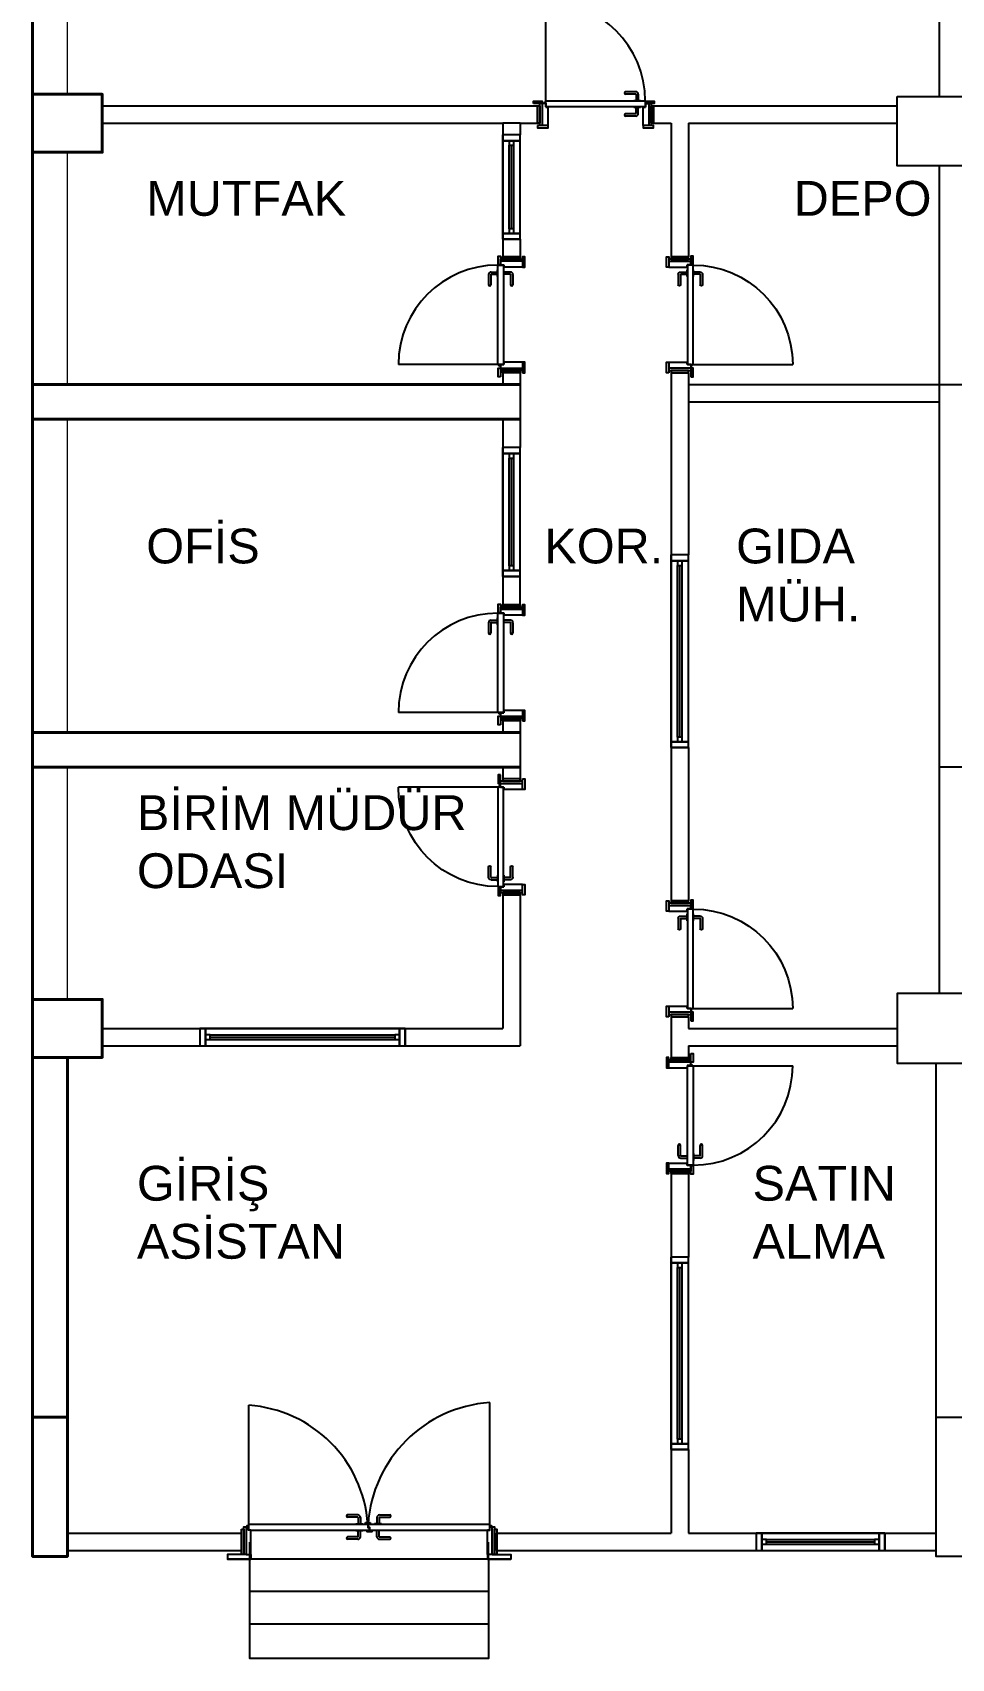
# Model space of a CAD drawing. Header units: millimetres. Extents: x 73043 to 76287, y 20714 to 23249.
# Drawn here: x 73043 to 73835, y 20862 to 22264 of the extents above; entities that cross this region are included whole.
import ezdxf

# ---------------------------------------------------------------- set-up
doc = ezdxf.new("R2010")
doc.units = ezdxf.units.MM
for name, color, linetype in [('A_DOOR_WINDOW', 252, 'Continuous'), ('A_ELEV_01', 252, 'Continuous'), ('A_ELEV_03', 252, 'Continuous'), ('A_ELEV_04', 252, 'Continuous'), ('A_INT_STAIR', 252, 'Continuous'), ('A_TXT_ROOM', 252, 'Continuous'), ('A_WALL_BLOK-15', 252, 'Continuous'), ('Alçıpan', 252, 'Continuous')]:
    doc.layers.add(name, color=color, linetype=linetype)
doc.layers.add('S-KOLON', color=252, linetype='Continuous', lineweight=40)
doc.layers.add('S-PERDE', color=252, linetype='Continuous', lineweight=0)
doc.styles.add('ARIEL50S', font='Arial.ttf', dxfattribs={"height": 15})

# ---------------------------------------------------------------- blocks, each defined once
blk = doc.blocks.new('p_hgr')
at = {"layer": 'A_DOOR_WINDOW', "color": 3}
for p, q in [((4983.3, 29066.6), (4983.5, 29066.6)), ((4983.5, 29066.6), (4983.5, 29068.4))]:
    blk.add_line(p, q, dxfattribs=at)
at = {"layer": 'A_DOOR_WINDOW'}
for p, q in [((4983.5, 29066.6), (4983.5, 29068.4)), ((4983.5, 29068.4), (4986.3, 29068.4)), ((4983.5, 29066.6), (4983.5, 28953.6)), ((4975.5, 28974.4), (4975.5, 28983.2)), ((4977.5, 28974.4), (4977.5, 28983.2)), ((4983.2, 28976.2), (4983.2, 28970.2)), ((4983.5, 28976.2), (4983.2, 28976.2)), ((4988.5, 28976.2), (4988.8, 28976.2)), ((4988.8, 28976.2), (4988.8, 28970.2)), ((4994.5, 28974.4), (4994.5, 28983.2)), ((4996.5, 28974.4), (4996.5, 28983.2)), ((4977.7, 28974.2), (4983.2, 28974.2)), ((4977.7, 28972.2), (4983.2, 28972.2)), ((4983.5, 28970.2), (4983.2, 28970.2)), ((4983.5, 28973.4), (4983.5, 28860.8)), ((4983.5, 28966.4), (4983.5, 28962.4)), ((4988.5, 28965.6), (4986, 28965.6)), ((4988.5, 28970.2), (4988.8, 28970.2)), ((4988.5, 28967.8), (4990, 28967.8)), ((4988.5, 28967.8), (4988.5, 28963.8)), ((4990, 28963.8), (4988.5, 28963.8)), ((4994.3, 28974.2), (4988.8, 28974.2)), ((4994.3, 28972.2), (4988.8, 28972.2)), ((4990, 28967.8), (4990, 28963.8)), ((4975.5, 28955.7), (4975.5, 28946.9)), ((4977.5, 28955.7), (4977.5, 28946.9)), ((4977.7, 28957.9), (4983.2, 28957.9)), ((4977.7, 28955.9), (4983.2, 28955.9)), ((4983.2, 28953.9), (4983.2, 28959.9)), ((4983.5, 28959.9), (4983.2, 28959.9)), ((4983.5, 28953.9), (4983.2, 28953.9)), ((4988.5, 28959.9), (4988.8, 28959.9)), ((4988.5, 28953.9), (4988.8, 28953.9)), ((4988.8, 28953.9), (4988.8, 28959.9)), ((4994.3, 28957.9), (4988.8, 28957.9)), ((4994.3, 28955.9), (4988.8, 28955.9)), ((4994.5, 28955.7), (4994.5, 28946.9)), ((4996.5, 28955.7), (4996.5, 28946.9)), ((4983.5, 28860.8), (4988.5, 28860.8))]:
    blk.add_line(p, q, dxfattribs=at)
for points in [[(4984.3, 29072.6), (4986.3, 29072.6), (4986.3, 29070.6), (4962.3, 29070.6), (4962.3, 29070.6), (4962.3, 29072.6), (4984.3, 29072.6)], [(4962.3, 29070.6), (4962.3, 29066.6), (4983.3, 29066.6), (4983.3, 29068.6), (4986.3, 29068.6), (4986.3, 29070.6)], [(4983.5, 29068.4), (4987.5, 29068.4), (4988.5, 29068.4), (4988.5, 28954.8)], [(4983.5, 28964.4), (4983.5, 28962.4), (4982, 28962.4), (4982, 28966.4), (4983.5, 28966.4)], [(4988.5, 28965.8), (4985.8, 28965.8), (4985.8, 28964.6), (4983.5, 28964.6)], [(4988.5, 28965.6), (4986, 28965.6), (4986, 28964.4), (4983.5, 28964.4)], [(4988.5, 28974.6), (4988.5, 28860.8)], [(4962.3, 28858.6), (4962.3, 28862.6), (4983.3, 28862.6), (4983.3, 28860.6), (4986.3, 28860.6), (4986.3, 28858.6)], [(4984.3, 28858.6), (4986.3, 28858.6), (4986.3, 28856.6), (4962.3, 28856.6), (4962.3, 28856.6), (4962.3, 28858.6), (4984.3, 28858.6)]]:
    blk.add_lwpolyline(points, dxfattribs=at)
for centre in [(4986.9, 29069.2), (4986.9, 28859.9)]:
    blk.add_circle(centre, 0.6, dxfattribs=at)
for centre, radius, start, end in [((4976.5, 28983.2), 1, 0, 180), ((4995.5, 28983.2), 1, 0, 180), ((4977.7, 28974.4), 2.2, 180, 270), ((4977.7, 28974.4), 0.2, 180, 270), ((4994.3, 28974.4), 2.2, 270, 0), ((4994.3, 28974.4), 0.2, 270, 0), ((4977.7, 28955.7), 2.2, 90, 180), ((4977.7, 28955.7), 0.2, 90, 180), ((4994.3, 28955.7), 2.2, 0, 90), ((4994.3, 28955.7), 0.2, 0, 90), ((4976.5, 28946.9), 1, 180, 0), ((4995.5, 28946.9), 1, 180, 0)]:
    blk.add_arc(centre, radius, start, end, dxfattribs=at)
at = {"layer": 'A_ELEV_03'}
for p, q in [((4958.3, 29066.6), (4958.3, 29086.6)), ((4988.5, 29068.4), (5091.1, 29068.4)), ((4958.3, 28862.6), (4958.3, 28842.6)), ((4988.5, 28860.8), (5093.3, 28860.8))]:
    blk.add_line(p, q, dxfattribs=at)
for points in [[(4962.3, 29070.6), (4962.3, 29070.6), (4962.3, 29086.6), (4958.3, 29086.6), (4958.3, 29066.6)], [(4962.3, 29070.6), (4962.3, 29066.6), (4958.3, 29066.6)], [(4962.3, 28858.6), (4962.3, 28858.6), (4962.3, 28842.6), (4958.3, 28842.6), (4958.3, 28862.6)], [(4962.3, 28858.6), (4962.3, 28862.6), (4958.3, 28862.6)]]:
    blk.add_lwpolyline(points, dxfattribs=at)
for centre, radius, start, end in [((4980.7, 29076.1), 110.6, 274.0043, 355.9957), ((4980.8, 28853.1), 112.8, 3.9191, 86.0809)]:
    blk.add_arc(centre, radius, start, end, dxfattribs=at)
at = {"layer": 'A_ELEV_04', "color": 3}
for p, q in [((4983.3, 28862.6), (4983.5, 28862.6)), ((4983.3, 28860.6), (4983.3, 28862.6)), ((4983.3, 28862.6), (4983.3, 28860.6)), ((4983.4, 28862.6), (4983.4, 28860.6)), ((4983.5, 28862.6), (4983.5, 28860.6))]:
    blk.add_line(p, q, dxfattribs=at)
at = {"layer": 'A_ELEV_04'}
for points in [[(4984.3, 29074.6), (4984.3, 29072.6), (4962.3, 29072.6), (4962.3, 29074.6)], [(4984.3, 28856.6), (4984.3, 28854.6), (4962.3, 28854.6), (4962.3, 28856.6)]]:
    blk.add_lwpolyline(points, close=True, dxfattribs=at)
blk = doc.blocks.new('p_klt')
at = {"layer": 'A_DOOR_WINDOW'}
for p, q in [((1127, 31208.8), (1127, 31294.4)), ((1126.8, 31206.6), (1123.8, 31206.6)), ((1123.8, 31206.6), (1123.8, 31187.6)), ((1126.8, 31206.6), (1126.8, 31203.6)), ((1127, 31203.8), (1127, 31208.8)), ((1127, 31208.8), (1212.6, 31208.8)), ((1204.4, 31216.8), (1195.6, 31216.8)), ((1204.4, 31214.8), (1195.6, 31214.8)), ((1202.6, 31209.1), (1208.6, 31209.1)), ((1204.6, 31214.6), (1204.6, 31209.1)), ((1206.6, 31214.6), (1206.6, 31209.1)), ((1208.6, 31208.8), (1208.6, 31209.1)), ((1212.6, 31208.8), (1212.6, 31203.8)), ((1212.8, 31206.6), (1215.8, 31206.6)), ((1212.8, 31206.6), (1212.8, 31203.6)), ((1123.8, 31203.1), (1123.8, 31187.6)), ((1126.8, 31203.6), (1128.8, 31203.6)), ((1212.6, 31203.8), (1127, 31203.8)), ((1128.8, 31187.6), (1128.8, 31203.8)), ((1204.4, 31197.8), (1195.6, 31197.8)), ((1204.4, 31195.8), (1195.6, 31195.8)), ((1202.6, 31203.8), (1202.6, 31203.5)), ((1202.6, 31203.5), (1208.6, 31203.5)), ((1204.6, 31198), (1204.6, 31203.5)), ((1206.6, 31198), (1206.6, 31203.5)), ((1210.8, 31187.6), (1210.8, 31203.8)), ((1212.8, 31203.6), (1210.8, 31203.6))]:
    blk.add_line(p, q, dxfattribs=at)
at = {"layer": 'A_DOOR_WINDOW', "color": 3}
for p, q in [((1126.8, 31203.8), (1126.8, 31203.6)), ((1128.8, 31203.8), (1126.8, 31203.8)), ((1128.8, 31203.7), (1126.8, 31203.7)), ((1128.8, 31203.7), (1126.8, 31203.7)), ((1126.8, 31203.6), (1128.8, 31203.6)), ((1212.8, 31203.8), (1210.8, 31203.8)), ((1212.8, 31203.7), (1210.8, 31203.7)), ((1212.8, 31203.7), (1210.8, 31203.7)), ((1210.8, 31203.6), (1212.8, 31203.6))]:
    blk.add_line(p, q, dxfattribs=at)
at = {"layer": 'A_DOOR_WINDOW'}
for points in [[(1116.3, 31206.6), (1116.3, 31208.6), (1123.8, 31208.6), (1123.8, 31206.6)], [(1212.8, 31206.6), (1212.8, 31208.6), (1220.3, 31208.6), (1220.3, 31206.6)], [(1119.8, 31187.6), (1119.8, 31185.6), (1128.8, 31185.6), (1128.8, 31187.6)], [(1210.8, 31187.6), (1210.8, 31185.6), (1219.8, 31185.6), (1219.8, 31187.6)]]:
    blk.add_lwpolyline(points, close=True, dxfattribs=at)
blk.add_lwpolyline([(1123.8, 31187.6), (1121.8, 31187.6), (1121.8, 31206.6)], dxfattribs=at)
blk.add_circle((1126.2, 31207.2), 0.6, dxfattribs=at)
for centre, radius, start, end in [((1127, 31208.8), 85.6, 0, 90), ((1195.6, 31215.8), 1, 90, 270), ((1204.4, 31214.6), 2.2, 0, 90), ((1204.4, 31214.6), 0.2, 0, 90), ((1195.6, 31196.8), 1, 90, 270), ((1204.4, 31198), 2.2, 270, 0), ((1204.4, 31198), 0.2, 270, 0)]:
    blk.add_arc(centre, radius, start, end, dxfattribs=at)
at = {"layer": 'A_ELEV_03'}
for p, q in [((1123.8, 31206.6), (1121.8, 31206.6)), ((1215.8, 31187.6), (1215.8, 31206.6)), ((1128.8, 31187.6), (1123.8, 31187.6))]:
    blk.add_line(p, q, dxfattribs=at)
blk.add_lwpolyline([(1215.8, 31206.6), (1217.8, 31206.6), (1217.8, 31187.6)], dxfattribs=at)
at = {"layer": 'A_ELEV_04'}
for points in [[(1121.8, 31189.6), (1119.8, 31189.6), (1119.8, 31204.6), (1121.8, 31204.6)], [(1217.8, 31204.6), (1219.8, 31204.6), (1219.8, 31189.6), (1217.8, 31189.6)]]:
    blk.add_lwpolyline(points, close=True, dxfattribs=at)
blk = doc.blocks.new('A$Ca6472db2')
at = {"layer": 'A_DOOR_WINDOW'}
for p, q in [((3, 5.5), (3, 164.5)), ((7, 5.5), (7, 164.5))]:
    blk.add_line(p, q, dxfattribs=at)
for points in [[(12.5, 173.5), (-2.5, 173.5), (-2.5, 168.5), (12.5, 168.5)], [(12.5, 1.5), (-2.5, 1.5), (-2.5, -3.5), (12.5, -3.5)]]:
    blk.add_lwpolyline(points, close=True, dxfattribs=at)
for points in [[(3, 164.5), (7, 164.5), (7, 168.5), (3, 168.5), (3, 164.5)], [(5, 5.5), (5, 164.5)], [(3, 1.5), (7, 1.5), (7, 5.5), (3, 5.5), (3, 1.5)]]:
    blk.add_lwpolyline(points, dxfattribs=at)
at = {"layer": 'A_ELEV_01'}
for points in [[(-2.5, -3.5), (-2.5, 173.5)], [(12.5, -3.5), (12.5, 173.5)]]:
    blk.add_lwpolyline(points, dxfattribs=at)
at = {"layer": 'A_ELEV_04'}
blk.add_lwpolyline([(-2.5, 1.5), (12.5, 1.5), (12.5, 168.5), (-2.5, 168.5)], close=True, dxfattribs=at)
blk = doc.blocks.new('A$C44fdb021')
at = {"layer": 'A_DOOR_WINDOW'}
for p, q in [((3, 9), (3, 157)), ((7, 9), (7, 157))]:
    blk.add_line(p, q, dxfattribs=at)
for points in [[(12.5, 166), (-2.5, 166), (-2.5, 161), (12.5, 161)], [(12.5, 5), (-2.5, 5), (-2.5, 0), (12.5, 0)]]:
    blk.add_lwpolyline(points, close=True, dxfattribs=at)
for points in [[(3, 157), (7, 157), (7, 161), (3, 161), (3, 157)], [(5, 9), (5, 157)], [(3, 5), (7, 5), (7, 9), (3, 9), (3, 5)]]:
    blk.add_lwpolyline(points, dxfattribs=at)
at = {"layer": 'A_ELEV_01'}
for points in [[(-2.5, 0), (-2.5, 166)], [(12.5, 0), (12.5, 166)]]:
    blk.add_lwpolyline(points, dxfattribs=at)
at = {"layer": 'A_ELEV_04'}
blk.add_lwpolyline([(-2.5, 5), (12.5, 5), (12.5, 161), (-2.5, 161)], close=True, dxfattribs=at)
blk = doc.blocks.new('A$C7a0669ab')
at = {"layer": 'A_DOOR_WINDOW'}
for p, q in [((9, 9.5), (102, 9.5)), ((9, 5.5), (102, 5.5))]:
    blk.add_line(p, q, dxfattribs=at)
for points in [[(5, 0), (5, 15), (0, 15), (0, 0)], [(111, 0), (111, 15), (106, 15), (106, 0)]]:
    blk.add_lwpolyline(points, close=True, dxfattribs=at)
for points in [[(5, 9.5), (5, 5.5), (9, 5.5), (9, 9.5), (5, 9.5)], [(9, 7.5), (102, 7.5)], [(102, 9.5), (102, 5.5), (106, 5.5), (106, 9.5), (102, 9.5)]]:
    blk.add_lwpolyline(points, dxfattribs=at)
at = {"layer": 'A_ELEV_01'}
for points in [[(0, 15), (111, 15)], [(0, 0), (111, 0)]]:
    blk.add_lwpolyline(points, dxfattribs=at)
at = {"layer": 'A_ELEV_04'}
blk.add_lwpolyline([(5, 15), (5, 0), (106, 0), (106, 15)], close=True, dxfattribs=at)
blk = doc.blocks.new('A$C59e2465d')
at = {"layer": 'A_DOOR_WINDOW'}
for p, q in [((5.5, 9), (5.5, 81)), ((9.5, 9), (9.5, 81))]:
    blk.add_line(p, q, dxfattribs=at)
for points in [[(15, 90), (0, 90), (0, 85), (15, 85)], [(15, 5), (0, 5), (0, 0), (15, 0)]]:
    blk.add_lwpolyline(points, close=True, dxfattribs=at)
for points in [[(5.5, 81), (9.5, 81), (9.5, 85), (5.5, 85), (5.5, 81)], [(7.5, 9), (7.5, 81)], [(5.5, 5), (9.5, 5), (9.5, 9), (5.5, 9), (5.5, 5)]]:
    blk.add_lwpolyline(points, dxfattribs=at)
at = {"layer": 'A_ELEV_01'}
for points in [[(0, 0), (0, 90)], [(15, 0), (15, 90)]]:
    blk.add_lwpolyline(points, dxfattribs=at)
at = {"layer": 'A_ELEV_04'}
blk.add_lwpolyline([(0, 5), (15, 5), (15, 85), (0, 85)], close=True, dxfattribs=at)
blk = doc.blocks.new('A$C519f2308')
at = {"layer": 'A_INT_STAIR'}
for p, q in [((-102.9, -1.5), (-102.9, 12.6)), ((102.9, -1.5), (102.9, 12.6)), ((-102.9, -29.5), (102.9, -29.5)), ((-102.9, -57.5), (102.9, -57.5))]:
    blk.add_line(p, q, dxfattribs=at)
blk.add_lwpolyline([(-102.9, -1.5), (102.9, -1.5), (102.9, -87.5), (-102.9, -87.5)], close=True, dxfattribs=at)

msp = doc.modelspace()

# ---------------------------------------------------------------- linework, layer by layer
at = {"layer": 'A_WALL_BLOK-15', "linetype": 'ByBlock'}
for p, q in [((73824.17, 22950.35), (73824.17, 22208.54)), ((73103.17, 22200.35), (73478.17, 22200.35)), ((73478.17, 22185.35), (73478.17, 22200.35)), ((73578.17, 22200.35), (73787.95, 22200.35)), ((73578.17, 22185.35), (73578.17, 22200.35)), ((73103.17, 22185.35), (73448.17, 22185.35)), ((73448.17, 22185.35), (73448.17, 22175.34)), ((73463.17, 22185.34), (73448.17, 22185.34)), ((73463.17, 22185.35), (73478.17, 22185.35)), ((73463.17, 22185.35), (73463.17, 22175.34)), ((73578.17, 22185.35), (73593.17, 22185.35)), ((73593.17, 22185.35), (73593.17, 22070.35)), ((73608.17, 22185.35), (73787.95, 22185.35)), ((73608.17, 22185.35), (73608.17, 22070.35)), ((73824.17, 22148.54), (73824.17, 21435.35)), ((73463.17, 22085.34), (73448.17, 22085.34)), ((73448.17, 22085.34), (73448.17, 22070.35)), ((73463.17, 22085.34), (73463.17, 22070.35)), ((73463.17, 22070.35), (73448.17, 22070.35)), ((73593.17, 22070.35), (73608.17, 22070.35)), ((73448.17, 21970.35), (73448.17, 21960.35)), ((73463.17, 21970.35), (73448.17, 21970.35)), ((73463.17, 21970.35), (73463.17, 21905.85)), ((73593.17, 21970.35), (73593.17, 21813.35)), ((73593.17, 21970.35), (73608.17, 21970.35)), ((73608.17, 21970.35), (73608.17, 21813.35)), ((73608.17, 21960.35), (73854.17, 21960.35)), ((73608.17, 21945.35), (73824.17, 21945.35)), ((73448.17, 21930.35), (73448.17, 21905.85)), ((73463.17, 21905.85), (73448.17, 21905.85)), ((73608.17, 21813.35), (73593.17, 21813.35)), ((73448.17, 21794.84), (73448.17, 21770.35)), ((73463.17, 21794.84), (73448.17, 21794.84)), ((73463.17, 21770.35), (73463.17, 21794.84)), ((73463.17, 21770.35), (73448.17, 21770.35)), ((73448.17, 21670.35), (73448.17, 21660.35)), ((73463.17, 21670.35), (73448.17, 21670.35)), ((73463.17, 21670.35), (73463.17, 21620.35)), ((73593.17, 21647.35), (73593.17, 21515.35)), ((73608.17, 21647.35), (73593.17, 21647.35)), ((73608.17, 21647.35), (73608.17, 21515.35)), ((73448.17, 21630.35), (73448.17, 21620.35)), ((73463.17, 21620.35), (73448.17, 21620.35)), ((73448.17, 21520.35), (73448.17, 21405.35)), ((73463.17, 21520.35), (73448.17, 21520.35)), ((73463.17, 21520.35), (73463.17, 21390.35)), ((73593.17, 21515.35), (73608.17, 21515.35)), ((73593.17, 21415.35), (73593.17, 21380.35)), ((73593.17, 21415.35), (73608.17, 21415.35)), ((73608.17, 21415.35), (73608.17, 21405.35)), ((73103.17, 21405.35), (73187.17, 21405.35)), ((73187.17, 21405.35), (73187.17, 21390.35)), ((73364.17, 21405.35), (73448.17, 21405.35)), ((73364.17, 21405.35), (73364.17, 21390.35)), ((73608.17, 21405.35), (73787.95, 21405.35)), ((73103.17, 21390.35), (73187.17, 21390.35)), ((73364.17, 21390.35), (73463.17, 21390.35)), ((73608.17, 21390.35), (73787.95, 21390.35)), ((73608.17, 21390.35), (73608.17, 21380.35)), ((73593.17, 21380.35), (73608.17, 21380.35)), ((73593.17, 21280.35), (73593.17, 21208.35)), ((73593.17, 21280.35), (73608.17, 21280.35)), ((73608.17, 21280.35), (73608.17, 21208.35)), ((73608.17, 21208.35), (73593.17, 21208.35)), ((73593.17, 21042.35), (73593.17, 20970.35)), ((73608.17, 21042.35), (73593.17, 21042.35)), ((73608.17, 21042.35), (73608.17, 20970.35)), ((73073.17, 20970.35), (73223.17, 20970.35)), ((73223.17, 20955.35), (73223.17, 20970.35)), ((73443.17, 20970.35), (73593.17, 20970.35)), ((73443.17, 20955.35), (73443.17, 20970.35)), ((73608.17, 20970.35), (73666.42, 20970.35)), ((73666.42, 20970.35), (73666.42, 20955.35)), ((73777.42, 20970.35), (73821.67, 20970.35)), ((73777.42, 20970.35), (73777.42, 20955.35)), ((73073.17, 20955.35), (73223.17, 20955.35)), ((73443.17, 20955.35), (73666.42, 20955.35)), ((73777.42, 20955.35), (73821.67, 20955.35))]:
    msp.add_line(p, q, dxfattribs=at)
at = {"layer": 'Alçıpan'}
msp.add_lwpolyline([(73787.95, 22208.54), (73887.95, 22208.54), (73887.95, 22148.54), (73787.95, 22148.54)], close=True, dxfattribs=at)
for points in [[(73854.17, 21630.35), (73824.17, 21630.35)], [(73890.17, 21435.35), (73787.95, 21435.35), (73787.95, 21375.35), (73887.95, 21375.35), (73887.95, 21435.35)], [(73856.67, 21375.35), (73856.67, 20950.35), (73821.67, 20950.35), (73821.67, 21375.35)], [(73821.67, 21070.35), (73856.67, 21070.35)]]:
    msp.add_lwpolyline(points, dxfattribs=at)
at = {"layer": 'S-KOLON', "ltscale": 0.5}
for points in [[(73073.17, 21380.35), (73073.17, 20950.35), (73043.17, 20950.35), (73043.17, 22950.35)], [(73043.17, 22160.35), (73103.17, 22160.35), (73103.17, 22210.35), (73043.17, 22210.35)], [(73043.17, 21960.35), (73463.17, 21960.35)], [(73463.17, 21930.35), (73043.17, 21930.35)], [(73463.17, 21660.35), (73043.17, 21660.35)], [(73043.17, 21630.35), (73463.17, 21630.35)], [(73043.17, 21430.35), (73103.17, 21430.35), (73103.17, 21380.35), (73043.17, 21380.35)], [(73043.17, 21070.35), (73073.17, 21070.35)]]:
    msp.add_lwpolyline(points, dxfattribs=at)
at = {"layer": 'S-PERDE', "ltscale": 0.5}
for p, q in [((73073.17, 22210.35), (73073.17, 22950.35)), ((73073.17, 21960.35), (73073.17, 22160.35)), ((73073.17, 21660.35), (73073.17, 21930.35)), ((73073.17, 21430.35), (73073.17, 21630.35))]:
    msp.add_line(p, q, dxfattribs=at)

# ---------------------------------------------------------------- block references
at = {"layer": 'A_DOOR_WINDOW'}
for name, p in [('A$C59e2465d', (73448.17, 22085.34)), ('A$C44fdb021', (73595.67, 21647.35)), ('A$C44fdb021', (73595.67, 21042.35)), ('A$C7a0669ab', (73666.42, 20955.35))]:
    msp.add_blockref(name, p, dxfattribs=at)
for name, p, rotation in [('A$C7a0669ab', (73463.17, 21794.84), 90), ('A$Ca6472db2', (73190.67, 21402.85), 270)]:
    msp.add_blockref(name, p, dxfattribs=dict(at, rotation=rotation))
at = {"layer": 'A_ELEV_03', "rotation": 90}
msp.add_blockref('p_hgr', (102297.78, 15989.57), dxfattribs=at)
at = {"layer": 'A_ELEV_04'}
msp.add_blockref('p_klt', (72358.4, -9004.26), dxfattribs=at)
for p, rotation in [((104652.77, 20850.57), 90.00000000000001), ((104652.77, 20550.57), 90.00000000000001), ((42403.56, 22500.12), 270)]:
    msp.add_blockref('p_klt', p, dxfattribs=dict(at, rotation=rotation))
at = {"layer": 'A_ELEV_04', "xscale": -1}
for p, rotation in [((42403.56, 20850.57), 270), ((104652.77, 22740.12), 90), ((42403.56, 20295.57), 270)]:
    msp.add_blockref('p_klt', p, dxfattribs=dict(at, rotation=rotation))
at = {"layer": 'A_INT_STAIR'}
msp.add_blockref('A$C519f2308', (73333.17, 20949.88), dxfattribs=at)

# ---------------------------------------------------------------- texts
at = {"layer": 'A_TXT_ROOM', "char_height": 30, "width": 2105.7778, "attachment_point": 1, "style": 'ARIEL50S'}
for s, insert in [('MUTFAK', (73141.11, 22135.64)), ('DEPO', (73698.82, 22135.64)), ('OFİS', (73141.11, 21836.05)), ('KOR.', (73484.03, 21836.05)), ('GIDA\\PMÜH.', (73649.19, 21836.05)), ('BİRİM MÜDÜR\\PODASI', (73133.09, 21606.25)), ('GİRİŞ\\PASİSTAN', (73133.09, 21286.89)), ('SATIN\\PALMA', (73663.4, 21286.89))]:
    msp.add_mtext(s, dxfattribs=dict(at, insert=insert))

doc.saveas('drawing.dxf')
